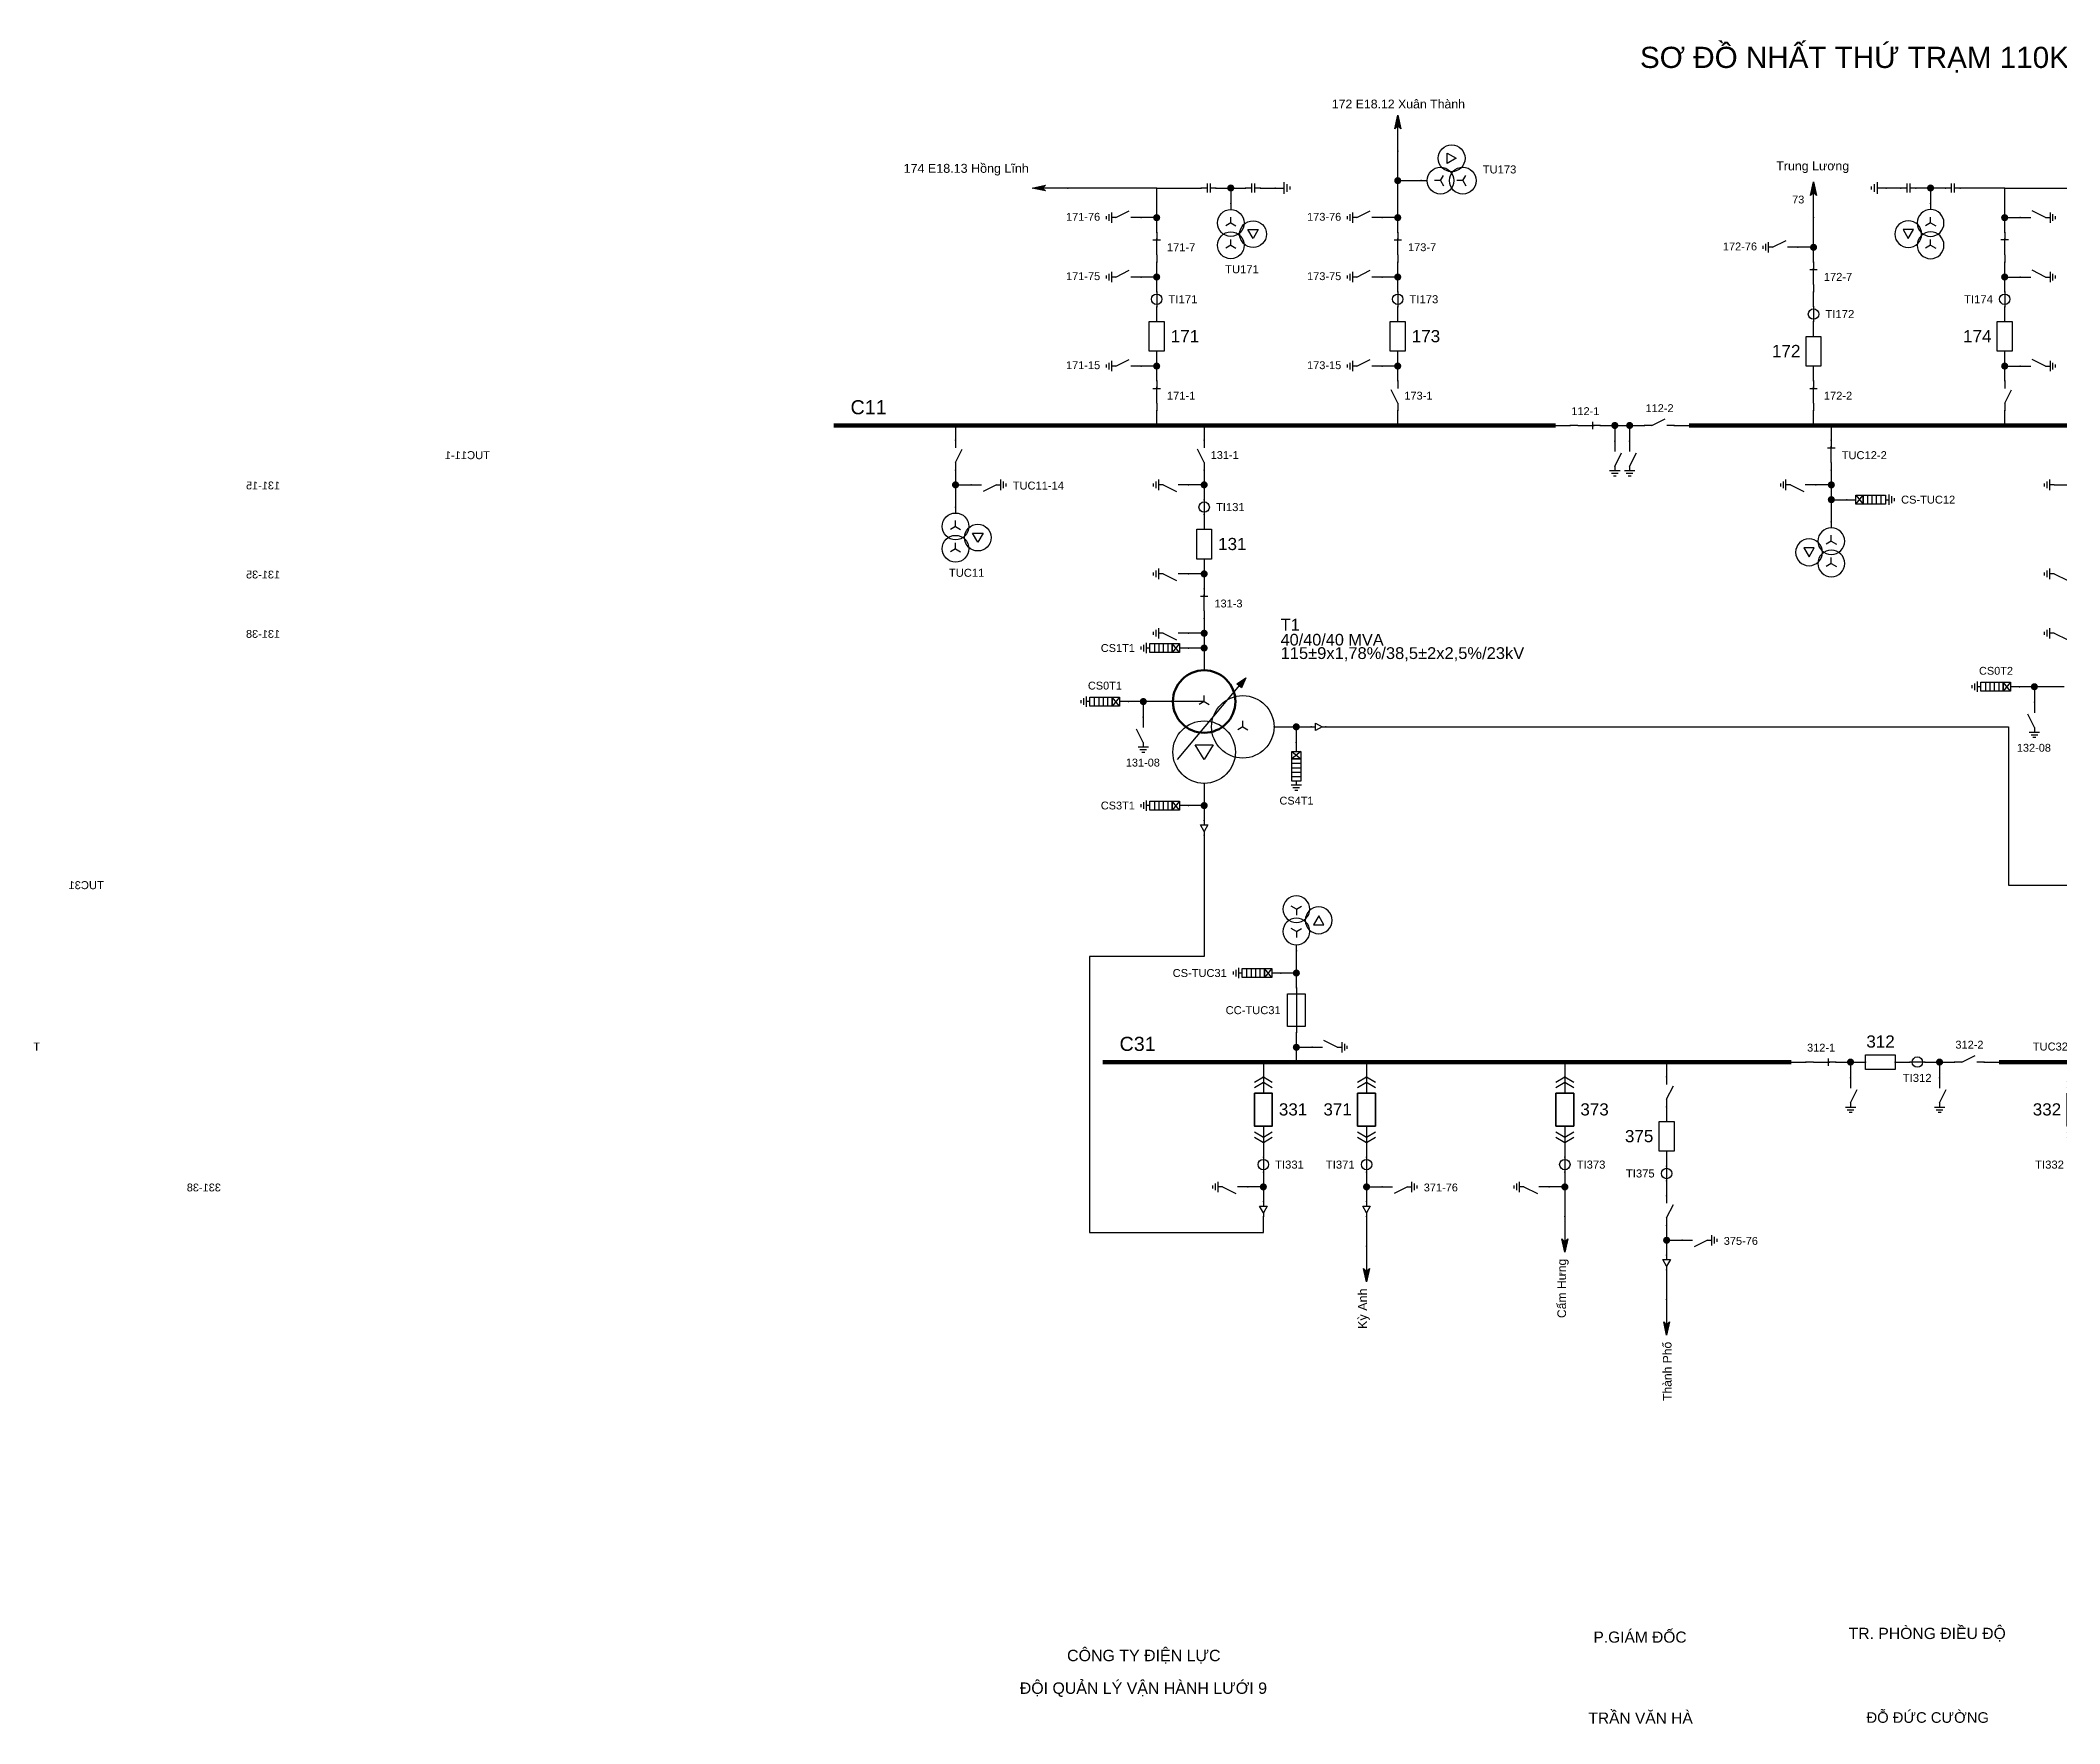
# Model space of a CAD drawing. Header units: millimetres. Extents: x -378 to 411, y 7 to 290.
# Drawn here: x -110.3 to 229.1, y 7.1 to 290 of the extents above; entities that cross this region are included whole.
import ezdxf

# ---------------------------------------------------------------- set-up
doc = ezdxf.new("R2010")
doc.units = ezdxf.units.MM
for name, color, linetype, lineweight in [('BUSBAR_110KV', 1, 'Continuous', 50), ('BUSBAR_35KV', 30, 'Continuous', 50), ('GROUND', 3, 'Continuous', 25), ('HV_110KV', 1, 'Continuous', 25), ('MV_22KV', 5, 'Continuous', 25), ('MV_35KV', 30, 'Continuous', 25)]:
    doc.layers.add(name, color=color, linetype=linetype, lineweight=lineweight)
doc.layers.add('SYM_PORTS', color=8, linetype='Continuous', plot=False)
doc.layers.add('TEXT', color=7, linetype='Continuous')
doc.styles.add('SLD_TEXT', font='arial.ttf')

# ---------------------------------------------------------------- blocks, each defined once
blk = doc.blocks.new('SYM_DISCONNECTOR_CLOSED')
at = {"lineweight": 25}
for points in [[(-0.625, 1.25), (0.625, 1.25)], [(0, 2.5), (0, 1.25)], [(0, -1.25), (0, 1.5)], [(0, -1.25), (0, -2.5)]]:
    blk.add_lwpolyline(points, dxfattribs=at)
at = {"layer": 'SYM_PORTS'}
for p in [(0, 2.5), (0, -2.5)]:
    blk.add_point(p, dxfattribs=at)
blk.add_attdef('DEVICE_CODE', (1.625, -0.5), '', height=2)
blk = doc.blocks.new('SYM_EARTHING_SWITCH_OPEN')
at = {"lineweight": 25}
for points in [[(0, -1.25), (-1.125, 1)], [(0, 3), (0, 1.25)], [(-0.875, -2), (0.875, -2)], [(-0.5625, -2.4375), (0.5625, -2.4375)], [(-0.25, -2.875), (0.25, -2.875)], [(0, -1.25), (0, -2)]]:
    blk.add_lwpolyline(points, dxfattribs=at)
at = {"layer": 'SYM_PORTS'}
blk.add_point((0, 3), dxfattribs=at)
blk.add_attdef('DEVICE_CODE', (1.875, 0), '', height=2)
blk = doc.blocks.new('SYM_CIRCUIT_BREAKER')
at = {"lineweight": 25}
blk.add_lwpolyline([(-1.25, 2.5), (1.25, 2.5), (1.25, -2.5), (-1.25, -2.5)], close=True, dxfattribs=at)
at = {"layer": 'SYM_PORTS'}
for p in [(0, 2.5), (0, -2.5)]:
    blk.add_point(p, dxfattribs=at)
blk.add_attdef('DEVICE_CODE', (2.25, -0.5), '', height=2)
at = {"flags": 1}
blk.add_attdef('RATING', (2.25, -3.5), '', height=2, dxfattribs=at)
blk = doc.blocks.new('SYM_CURRENT_TRANSFORMER')
at = {"lineweight": 25}
blk.add_lwpolyline([(0, 1.25), (0, -1.25)], dxfattribs=at)
blk.add_circle((0, 0), 0.875, dxfattribs=at)
at = {"layer": 'SYM_PORTS'}
for p in [(0, 1.25), (0, -1.25)]:
    blk.add_point(p, dxfattribs=at)
blk.add_attdef('DEVICE_CODE', (1.875, -1.75), '', height=2)
at = {"flags": 1}
blk.add_attdef('RATIO', (1.875, -4.75), '', height=2, dxfattribs=at)
blk = doc.blocks.new('SYM_COUPLING_CAPACITOR')
at = {"lineweight": 25}
for points in [[(-0.75, 0.25), (0.75, 0.25)], [(0, 1.25), (0, 0.25)], [(-0.75, -0.25), (0.75, -0.25)], [(0, -0.25), (0, -1.25)]]:
    blk.add_lwpolyline(points, dxfattribs=at)
at = {"layer": 'SYM_PORTS'}
for p in [(0, 1.25), (0, -1.25)]:
    blk.add_point(p, dxfattribs=at)
blk.add_attdef('DEVICE_CODE', (1.75, -1.75), '', height=2)
blk = doc.blocks.new('SYM_VOLTAGE_TRANSFORMER')
at = {"lineweight": 25}
for points in [[(0, 4.625), (0, 3.625)], [(0, 1.375), (-0.8625, 0.875)], [(0, 1.375), (0, 2.375)], [(0, 1.375), (0.8625, 0.875)], [(0, -2.375), (-0.8625, -2.875)], [(0, -2.375), (0, -1.375)], [(0, -2.375), (0.8625, -2.875)]]:
    blk.add_lwpolyline(points, dxfattribs=at)
blk.add_lwpolyline([(2.875, 0.25), (4.625, 0.25), (3.75, -1.25)], close=True, dxfattribs=at)
for centre in [(0, 1.375), (3.75, -0.5), (0, -2.375)]:
    blk.add_circle(centre, 2.25, dxfattribs=at)
at = {"layer": 'SYM_PORTS'}
blk.add_point((0, 4.625), dxfattribs=at)
blk.add_attdef('DEVICE_CODE', (7, 1.625), '', height=2)
at = {"flags": 1}
blk.add_attdef('RATIO', (7, -1.375), '', height=2, dxfattribs=at)
blk = doc.blocks.new('SYM_GROUND_SYMBOL')
at = {"lineweight": 25}
for points in [[(0, 1.25), (0, -0.25)], [(-1, -0.25), (1, -0.25)], [(-0.625, -0.75), (0.625, -0.75)], [(-0.25, -1.25), (0.25, -1.25)]]:
    blk.add_lwpolyline(points, dxfattribs=at)
at = {"layer": 'SYM_PORTS'}
blk.add_point((0, 1.25), dxfattribs=at)
blk = doc.blocks.new('SYM_LINE_FEEDER_ARROW')
blk.add_hatch(color=7).paths.add_polyline_path([(0, -3), (-0.5, -0.75), (0, -1.25), (0.5, -0.75)])
at = {"lineweight": 25}
blk.add_lwpolyline([(0, 3), (0, -1.25)], dxfattribs=at)
blk.add_lwpolyline([(0, -3), (-0.5, -0.75), (0, -1.25), (0.5, -0.75)], close=True, dxfattribs=at)
at = {"layer": 'SYM_PORTS'}
blk.add_point((0, 3), dxfattribs=at)
blk.add_attdef('LINE_NAME', (1.5, 0), '', height=2)
blk = doc.blocks.new('SYM_DISCONNECTOR_OPEN')
at = {"lineweight": 25}
for points in [[(0, -1.25), (-1.125, 1)], [(0, 2.5), (0, 1.25)], [(0, -1.25), (0, -2.5)]]:
    blk.add_lwpolyline(points, dxfattribs=at)
at = {"layer": 'SYM_PORTS'}
for p in [(0, 2.5), (0, -2.5)]:
    blk.add_point(p, dxfattribs=at)
blk.add_attdef('DEVICE_CODE', (1, -0.5), '', height=2)
blk = doc.blocks.new('SYM_SURGE_ARRESTER')
at = {"lineweight": 25}
for points in [[(0, 4), (0, 2.5)], [(-0.75, 2.5), (0.75, 1.25)], [(0.75, 2.5), (-0.75, 1.25)], [(-0.75, 0.5), (0.75, 0.5)], [(-0.875, -3.125), (0.875, -3.125)], [(-0.75, -0.25), (0.75, -0.25)], [(-0.75, -1), (0.75, -1)], [(-0.75, -1.75), (0.75, -1.75)], [(0, -2.5), (0, -3.125)], [(-0.5625, -3.5625), (0.5625, -3.5625)], [(-0.25, -4), (0.25, -4)]]:
    blk.add_lwpolyline(points, dxfattribs=at)
for points in [[(-0.75, 2.5), (0.75, 2.5), (0.75, 1.25), (-0.75, 1.25)], [(-0.75, 1.25), (0.75, 1.25), (0.75, -2.5), (-0.75, -2.5)]]:
    blk.add_lwpolyline(points, close=True, dxfattribs=at)
at = {"layer": 'SYM_PORTS'}
blk.add_point((0, 4), dxfattribs=at)
blk.add_attdef('DEVICE_CODE', (1.875, 1), '', height=2)
blk = doc.blocks.new('SYM_TRANSFORMER_3W')
blk.add_hatch(color=7).paths.add_polyline_path([(3.75, 8.25), (3.0125, 6.575), (2.2375, 7.225)])
at = {"lineweight": 25}
for points in [[(-7.75, -5.5), (3.0125, 7.35)], [(-3.25, 4.25), (-8.5, 4.25)], [(-3.25, 4.25), (-4.1125, 3.75)], [(-3.25, 4.25), (-3.25, 5.25)], [(-3.25, 4.25), (-2.3875, 3.75)], [(3.25, 0), (2.3875, -0.5)], [(3.25, 0), (3.25, 1)], [(3.25, 0), (4.1125, -0.5)]]:
    blk.add_lwpolyline(points, dxfattribs=at)
for points in [[(3.75, 8.25), (3.0125, 6.575), (2.2375, 7.225)], [(-4.75, -3), (-1.75, -3), (-3.25, -5.5)]]:
    blk.add_lwpolyline(points, close=True, dxfattribs=at)
at = {"lineweight": 50}
blk.add_circle((-3.25, 4.25), 5.25, dxfattribs=at)
at = {"lineweight": 25}
for centre in [(3.25, 0), (-3.25, -4.25)]:
    blk.add_circle(centre, 5.25, dxfattribs=at)
at = {"layer": 'SYM_PORTS'}
for p in [(-3.25, 9.5), (-8.5, 4.25), (8.5, 0), (-3.25, -9.5)]:
    blk.add_point(p, dxfattribs=at)
blk.add_attdef('DEVICE_CODE', (9.5, 6.5), '', height=2)
at = {"flags": 1}
for tag, p in [('POWER', (9.5, 3.5)), ('VOLTAGE_RATIO', (9.5, 0.5))]:
    blk.add_attdef(tag, p, '', height=2, dxfattribs=at)
blk = doc.blocks.new('SYM_CABLE_TERMINATION')
at = {"lineweight": 25}
blk.add_lwpolyline([(-0.625, 0.5), (0.625, 0.5), (0, -0.625)], close=True, dxfattribs=at)
for points in [[(0, 1.25), (0, 0.5)], [(0, -0.625), (0, -1.25)]]:
    blk.add_lwpolyline(points, dxfattribs=at)
at = {"layer": 'SYM_PORTS'}
for p in [(0, 1.25), (0, -1.25)]:
    blk.add_point(p, dxfattribs=at)
blk = doc.blocks.new('SYM_EARTHING_SWITCH_CLOSED')
at = {"lineweight": 25}
for points in [[(0, -1.25), (0, 1.5)], [(-0.875, -2), (0.875, -2)], [(-0.5625, -2.4375), (0.5625, -2.4375)], [(-0.25, -2.875), (0.25, -2.875)], [(0, -1.25), (0, -2)]]:
    blk.add_lwpolyline(points, dxfattribs=at)
blk.add_attdef('DEVICE_CODE', (1.875, 0), '', height=2)
blk = doc.blocks.new('SYM_DRAWOUT_BREAKER')
at = {"lineweight": 25}
for points in [[(-1.5, 4.625), (0, 5.5), (1.5, 4.625)], [(-1.5, 3.75), (0, 4.625), (1.5, 3.75)], [(0, 5.5), (0, 2.75)], [(0, -2.75), (0, -5.5)], [(-1.5, -3.75), (0, -4.625), (1.5, -3.75)], [(-1.5, -4.625), (0, -5.5), (1.5, -4.625)]]:
    blk.add_lwpolyline(points, dxfattribs=at)
at = {"lineweight": 35}
blk.add_lwpolyline([(-1.5, 2.75), (1.5, 2.75), (1.5, -2.75), (-1.5, -2.75)], close=True, dxfattribs=at)
at = {"layer": 'SYM_PORTS'}
for p in [(0, 5.5), (0, -5.5)]:
    blk.add_point(p, dxfattribs=at)
blk.add_attdef('DEVICE_CODE', (2.5, 2.5), '', height=2)
at = {"flags": 1}
blk.add_attdef('RATING', (2.5, -0.5), '', height=2, dxfattribs=at)
blk = doc.blocks.new('SYM_FUSE_DISCONNECTOR')
at = {"lineweight": 25}
blk.add_lwpolyline([(0, 3.75), (0, -3.75)], dxfattribs=at)
blk.add_lwpolyline([(-1.5, 2.75), (1.5, 2.75), (1.5, -2.75), (-1.5, -2.75)], close=True, dxfattribs=at)
at = {"layer": 'SYM_PORTS'}
for p in [(0, 3.75), (0, -3.75)]:
    blk.add_point(p, dxfattribs=at)
blk.add_attdef('DEVICE_CODE', (2.5, 0.75), '', height=2)
at = {"flags": 1}
blk.add_attdef('RATING', (2.5, -2.25), '', height=2, dxfattribs=at)

msp = doc.modelspace()

# ---------------------------------------------------------------- hatches: boundary and pattern name
at = {"layer": 'HV_110KV'}
h = msp.add_hatch(color=7, dxfattribs=at)
edge = h.paths.add_edge_path()
edge.add_arc((89.76, 265.16), 0.6, 0, 360)
h = msp.add_hatch(color=7, dxfattribs=at)
edge = h.paths.add_edge_path()
edge.add_arc((117.82, 266.4), 0.6, 0, 360)
h = msp.add_hatch(color=7, dxfattribs=at)
edge = h.paths.add_edge_path()
edge.add_arc((207.38, 265.16), 0.6, 0, 360)
h = msp.add_hatch(color=7, dxfattribs=at)
edge = h.paths.add_edge_path()
edge.add_arc((77.3, 260.18), 0.6, 0, 360)
h = msp.add_hatch(color=7, dxfattribs=at)
edge = h.paths.add_edge_path()
edge.add_arc((117.82, 260.18), 0.6, 0, 360)
h = msp.add_hatch(color=7, dxfattribs=at)
edge = h.paths.add_edge_path()
edge.add_arc((219.84, 260.18), 0.6, 0, 360)
h = msp.add_hatch(color=7, dxfattribs=at)
edge = h.paths.add_edge_path()
edge.add_arc((187.71, 255.2), 0.6, 0, 360)
h = msp.add_hatch(color=7, dxfattribs=at)
edge = h.paths.add_edge_path()
edge.add_arc((77.3, 250.2), 0.6, 0, 360)
h = msp.add_hatch(color=7, dxfattribs=at)
edge = h.paths.add_edge_path()
edge.add_arc((117.82, 250.2), 0.6, 0, 360)
h = msp.add_hatch(color=7, dxfattribs=at)
edge = h.paths.add_edge_path()
edge.add_arc((219.84, 250.2), 0.6, 0, 360)
h = msp.add_hatch(color=7, dxfattribs=at)
edge = h.paths.add_edge_path()
edge.add_arc((77.3, 235.23), 0.6, 0, 360)
h = msp.add_hatch(color=7, dxfattribs=at)
edge = h.paths.add_edge_path()
edge.add_arc((117.82, 235.23), 0.6, 0, 360)
h = msp.add_hatch(color=7, dxfattribs=at)
edge = h.paths.add_edge_path()
edge.add_arc((219.84, 235.23), 0.6, 0, 360)
h = msp.add_hatch(color=7, dxfattribs=at)
edge = h.paths.add_edge_path()
edge.add_arc((154.31, 225.25), 0.6, 0, 360)
h = msp.add_hatch(color=7, dxfattribs=at)
edge = h.paths.add_edge_path()
edge.add_arc((156.8, 225.25), 0.6, 0, 360)
h = msp.add_hatch(color=7, dxfattribs=at)
edge = h.paths.add_edge_path()
edge.add_arc((43.49, 215.27), 0.6, 0, 360)
h = msp.add_hatch(color=7, dxfattribs=at)
edge = h.paths.add_edge_path()
edge.add_arc((85.28, 215.27), 0.6, 0, 360)
h = msp.add_hatch(color=7, dxfattribs=at)
edge = h.paths.add_edge_path()
edge.add_arc((190.7, 215.27), 0.6, 0, 360)
h = msp.add_hatch(color=7, dxfattribs=at)
edge = h.paths.add_edge_path()
edge.add_arc((190.7, 212.78), 0.6, 0, 360)
h = msp.add_hatch(color=7, dxfattribs=at)
edge = h.paths.add_edge_path()
edge.add_arc((85.28, 200.31), 0.6, 0, 360)
h = msp.add_hatch(color=7, dxfattribs=at)
edge = h.paths.add_edge_path()
edge.add_arc((85.28, 190.33), 0.6, 0, 360)
h = msp.add_hatch(color=7, dxfattribs=at)
edge = h.paths.add_edge_path()
edge.add_arc((85.28, 187.84), 0.6, 0, 360)
h = msp.add_hatch(color=7, dxfattribs=at)
edge = h.paths.add_edge_path()
edge.add_arc((224.83, 181.34), 0.6, 0, 360)
h = msp.add_hatch(color=7, dxfattribs=at)
edge = h.paths.add_edge_path()
edge.add_arc((75.05, 178.85), 0.6, 0, 360)
at = {"layer": 'MV_22KV'}
h = msp.add_hatch(color=7, dxfattribs=at)
edge = h.paths.add_edge_path()
edge.add_arc((100.76, 174.6), 0.6, 0, 360)
at = {"layer": 'MV_35KV'}
h = msp.add_hatch(color=7, dxfattribs=at)
edge = h.paths.add_edge_path()
edge.add_arc((85.28, 161.37), 0.6, 0, 360)
h = msp.add_hatch(color=7, dxfattribs=at)
edge = h.paths.add_edge_path()
edge.add_arc((100.78, 133.22), 0.6, 0, 360)
h = msp.add_hatch(color=7, dxfattribs=at)
edge = h.paths.add_edge_path()
edge.add_arc((100.78, 120.74), 0.6, 0, 360)
h = msp.add_hatch(color=7, dxfattribs=at)
edge = h.paths.add_edge_path()
edge.add_arc((193.93, 118.25), 0.6, 0, 360)
h = msp.add_hatch(color=7, dxfattribs=at)
edge = h.paths.add_edge_path()
edge.add_arc((208.89, 118.25), 0.6, 0, 360)
h = msp.add_hatch(color=7, dxfattribs=at)
edge = h.paths.add_edge_path()
edge.add_arc((95.23, 97.28), 0.6, 0, 360)
h = msp.add_hatch(color=7, dxfattribs=at)
edge = h.paths.add_edge_path()
edge.add_arc((112.58, 97.28), 0.6, 0, 360)
h = msp.add_hatch(color=7, dxfattribs=at)
edge = h.paths.add_edge_path()
edge.add_arc((145.91, 97.28), 0.6, 0, 360)
h = msp.add_hatch(color=7, dxfattribs=at)
edge = h.paths.add_edge_path()
edge.add_arc((163.02, 88.31), 0.6, 0, 360)

# ---------------------------------------------------------------- linework, layer by layer
at = {"layer": 'BUSBAR_110KV', "const_width": 0.709}
for points in [[(22.99, 225.25), (144.34, 225.25)], [(166.78, 225.25), (312.74, 225.25)]]:
    msp.add_lwpolyline(points, dxfattribs=at)
at = {"layer": 'BUSBAR_35KV', "const_width": 0.709}
for points in [[(68.22, 118.25), (183.95, 118.25)], [(218.87, 118.25), (312.11, 118.25)]]:
    msp.add_lwpolyline(points, dxfattribs=at)
at = {"layer": 'GROUND'}
for points in [[(94.75, 265.16), (97.24, 265.16)], [(202.39, 265.16), (199.9, 265.16)]]:
    msp.add_lwpolyline(points, dxfattribs=at)
at = {"layer": 'HV_110KV'}
for points in [[(117.82, 266.4), (117.82, 271.38)], [(77.3, 265.16), (62.36, 265.16)], [(77.3, 260.18), (77.3, 265.16)], [(77.3, 265.16), (84.77, 265.16)], [(87.27, 265.16), (89.76, 265.16)], [(89.76, 265.16), (89.76, 262.53)], [(89.76, 265.16), (92.25, 265.16)], [(117.82, 260.18), (117.82, 266.4)], [(117.82, 266.4), (121.76, 266.4)], [(207.38, 265.16), (204.89, 265.16)], [(209.87, 265.16), (207.38, 265.16)], [(207.38, 265.16), (207.38, 262.53)], [(219.84, 265.16), (212.37, 265.16)], [(219.84, 260.18), (219.84, 265.16)], [(219.84, 265.16), (234.77, 265.16)], [(77.3, 260.18), (74.68, 260.18)], [(77.3, 257.69), (77.3, 260.18)], [(117.82, 260.18), (115.2, 260.18)], [(117.82, 257.69), (117.82, 260.18)], [(187.71, 255.2), (187.71, 260.18)], [(219.84, 257.69), (219.84, 260.18)], [(219.84, 260.18), (222.46, 260.18)], [(187.71, 255.2), (185.09, 255.2)], [(187.71, 252.71), (187.71, 255.2)], [(77.3, 250.2), (77.3, 252.69)], [(117.82, 250.2), (117.82, 252.69)], [(219.84, 250.2), (219.84, 252.69)], [(77.3, 250.2), (74.68, 250.2)], [(77.3, 247.71), (77.3, 250.2)], [(117.82, 250.2), (115.2, 250.2)], [(117.82, 247.71), (117.82, 250.2)], [(219.84, 247.71), (219.84, 250.2)], [(219.84, 250.2), (222.46, 250.2)], [(77.3, 242.72), (77.3, 245.21)], [(117.82, 242.72), (117.82, 245.21)], [(187.71, 245.22), (187.71, 247.71)], [(219.84, 242.72), (219.84, 245.21)], [(187.71, 240.23), (187.71, 242.72)], [(77.3, 235.23), (77.3, 237.72)], [(117.82, 235.23), (117.82, 237.72)], [(219.84, 235.23), (219.84, 237.72)], [(77.3, 235.23), (74.68, 235.23)], [(77.3, 232.74), (77.3, 235.23)], [(117.82, 235.23), (115.2, 235.23)], [(117.82, 232.74), (117.82, 235.23)], [(187.71, 232.74), (187.71, 235.23)], [(219.84, 232.74), (219.84, 235.23)], [(219.84, 235.23), (222.46, 235.23)], [(77.3, 225.25), (77.3, 227.74)], [(117.82, 225.25), (117.82, 227.74)], [(187.71, 225.25), (187.71, 227.74)], [(219.84, 225.25), (219.84, 227.74)], [(43.49, 225.25), (43.49, 222.76)], [(85.28, 225.25), (85.28, 222.76)], [(144.34, 225.25), (146.83, 225.25)], [(151.83, 225.25), (154.31, 225.25)], [(154.31, 225.25), (154.31, 222.63)], [(154.31, 225.25), (156.8, 225.25)], [(156.8, 225.25), (156.8, 222.63)], [(156.8, 225.25), (159.29, 225.25)], [(164.29, 225.25), (166.78, 225.25)], [(190.7, 225.25), (190.7, 222.76)], [(43.49, 217.76), (43.49, 215.27)], [(85.28, 217.76), (85.28, 215.27)], [(190.7, 217.76), (190.7, 215.27)], [(43.49, 215.27), (46.12, 215.27)], [(43.49, 215.27), (43.49, 211.54)], [(85.28, 215.27), (82.66, 215.27)], [(85.28, 215.27), (85.28, 212.78)], [(190.7, 215.27), (188.08, 215.27)], [(190.7, 215.27), (190.7, 212.78)], [(190.7, 212.78), (193.32, 212.78)], [(190.7, 212.78), (190.7, 209.05)], [(85.28, 210.28), (85.28, 207.8)], [(85.28, 200.31), (82.66, 200.31)], [(85.28, 202.8), (85.28, 200.31)], [(85.28, 200.31), (85.28, 197.82)], [(85.28, 190.33), (82.66, 190.33)], [(85.28, 192.82), (85.28, 190.33)], [(85.28, 190.33), (85.28, 187.84)], [(85.28, 187.84), (82.66, 187.84)], [(85.28, 187.84), (85.28, 184.1)], [(224.83, 181.34), (222.34, 181.34)], [(229.81, 181.34), (224.83, 181.34)], [(224.83, 181.34), (224.83, 178.72)], [(75.05, 178.85), (72.56, 178.85)], [(80.03, 178.85), (75.05, 178.85)], [(75.05, 178.85), (75.05, 176.23)]]:
    msp.add_lwpolyline(points, dxfattribs=at)
at = {"layer": 'MV_22KV'}
msp.add_lwpolyline([(105.75, 174.6), (108.45, 174.6), (220.5, 174.6), (220.5, 148.01), (318, 148.01), (318, 98.51), (405, 98.51), (405, 220.01), (393, 220.01), (393, 222.42, -1), (393, 224.42), (393, 245.51), (397.5, 245.51), (397.5, 266.77), (383.05, 266.77), (380.35, 266.77)], format="xyb", dxfattribs=at)
for points in [[(97.03, 174.6), (100.76, 174.6)], [(100.76, 174.6), (100.76, 171.98)], [(100.76, 174.6), (103.25, 174.6)]]:
    msp.add_lwpolyline(points, dxfattribs=at)
at = {"layer": 'MV_35KV'}
for points in [[(85.28, 165.1), (85.28, 161.37)], [(85.28, 161.37), (82.66, 161.37)], [(85.28, 161.37), (85.28, 158.88)], [(85.28, 156.38), (85.28, 153.68), (85.28, 136.01), (66, 136.01), (66, 89.6), (95.23, 89.6), (95.23, 92.3)], [(100.78, 133.22), (100.78, 136.95)], [(100.78, 133.22), (98.16, 133.22)], [(100.78, 130.73), (100.78, 133.22)], [(100.78, 120.74), (100.78, 123.23)], [(100.78, 118.25), (100.78, 120.74)], [(100.78, 120.74), (103.41, 120.74)], [(95.23, 118.25), (95.23, 115.76)], [(112.58, 118.25), (112.58, 115.76)], [(145.91, 118.25), (145.91, 115.76)], [(163.02, 118.25), (163.02, 115.76)], [(183.95, 118.25), (186.44, 118.25)], [(191.44, 118.25), (193.93, 118.25)], [(193.93, 118.25), (193.93, 115.63)], [(193.93, 118.25), (196.42, 118.25)], [(201.42, 118.25), (203.91, 118.25)], [(206.41, 118.25), (208.89, 118.25)], [(208.89, 118.25), (208.89, 115.63)], [(208.89, 118.25), (211.38, 118.25)], [(216.38, 118.25), (218.87, 118.25)], [(163.02, 110.76), (163.02, 108.27)], [(95.23, 104.76), (95.23, 102.27)], [(112.58, 104.76), (112.58, 102.27)], [(145.91, 104.76), (145.91, 102.27)], [(163.02, 103.27), (163.02, 100.78)], [(95.23, 99.77), (95.23, 97.28)], [(112.58, 99.77), (112.58, 97.28)], [(145.91, 99.77), (145.91, 97.28)], [(95.23, 97.28), (92.61, 97.28)], [(95.23, 97.28), (95.23, 94.8)], [(112.58, 97.28), (115.21, 97.28)], [(112.58, 97.28), (112.58, 94.8)], [(145.91, 97.28), (143.29, 97.28)], [(145.91, 97.28), (145.91, 92.31)], [(163.02, 98.28), (163.02, 95.8)], [(112.58, 92.3), (112.58, 87.32)], [(163.02, 90.8), (163.02, 88.31)], [(163.02, 88.31), (165.64, 88.31)], [(163.02, 88.31), (163.02, 85.82)], [(163.02, 83.32), (163.02, 78.34)]]:
    msp.add_lwpolyline(points, dxfattribs=at)

# ---------------------------------------------------------------- block references
at = {"layer": 'GROUND'}
for name, p, rotation in [('SYM_COUPLING_CAPACITOR', (93.5, 265.16), 270), ('SYM_GROUND_SYMBOL', (98.49, 265.16), 90), ('SYM_GROUND_SYMBOL', (198.65, 265.16), 270)]:
    msp.add_blockref(name, p, dxfattribs=dict(at, rotation=rotation))
at = {"layer": 'HV_110KV'}
for name, p, rotation in [('SYM_LINE_FEEDER_ARROW', (117.82, 274.38), 180), ('SYM_LINE_FEEDER_ARROW', (59.36, 265.16), 270), ('SYM_COUPLING_CAPACITOR', (86.02, 265.16), 270), ('SYM_LINE_FEEDER_ARROW', (187.71, 263.18), 180), ('SYM_COUPLING_CAPACITOR', (203.64, 265.16), 270), ('SYM_COUPLING_CAPACITOR', (211.12, 265.16), 270)]:
    msp.add_blockref(name, p, dxfattribs=dict(at, rotation=rotation))
ref = msp.add_blockref('SYM_VOLTAGE_TRANSFORMER', (126.38, 266.4), dxfattribs=dict(at, rotation=90))
ref.add_attrib('DEVICE_CODE', 'TU173', (132.11, 267.61), dxfattribs={"layer": 'TEXT', "height": 1.346, "style": 'SLD_TEXT'})
at = {"layer": 'HV_110KV', "xscale": -1}
for name, p in [('SYM_VOLTAGE_TRANSFORMER', (207.38, 257.91)), ('SYM_DISCONNECTOR_CLOSED', (219.84, 255.19)), ('SYM_DISCONNECTOR_OPEN', (219.84, 230.24)), ('SYM_VOLTAGE_TRANSFORMER', (190.7, 204.43))]:
    msp.add_blockref(name, p, dxfattribs=at)
at = {"layer": 'HV_110KV'}
ref = msp.add_blockref('SYM_VOLTAGE_TRANSFORMER', (89.76, 257.91), dxfattribs=at)
ref.add_attrib('DEVICE_CODE', 'TU171', (88.81, 250.83), dxfattribs={"layer": 'TEXT', "height": 1.346, "style": 'SLD_TEXT'})
at = {"layer": 'HV_110KV', "xscale": -1}
for name, p, rotation in [('SYM_EARTHING_SWITCH_OPEN', (225.46, 260.18), 90), ('SYM_EARTHING_SWITCH_OPEN', (225.46, 250.2), 90), ('SYM_EARTHING_SWITCH_OPEN', (225.46, 235.23), 90), ('SYM_EARTHING_SWITCH_CLOSED', (229.43, 215.27), 270), ('SYM_EARTHING_SWITCH_OPEN', (185.08, 215.27), 270), ('SYM_EARTHING_SWITCH_OPEN', (229.43, 200.31), 270), ('SYM_EARTHING_SWITCH_OPEN', (229.43, 190.33), 270)]:
    msp.add_blockref(name, p, dxfattribs=dict(at, rotation=rotation))
at = {"layer": 'HV_110KV'}
ref = msp.add_blockref('SYM_EARTHING_SWITCH_OPEN', (71.68, 260.18), dxfattribs=dict(at, rotation=270))
ref.add_attrib('DEVICE_CODE', '171-76', (62.06, 259.66), dxfattribs={"layer": 'TEXT', "height": 1.321, "style": 'SLD_TEXT'})
ref = msp.add_blockref('SYM_EARTHING_SWITCH_OPEN', (112.2, 260.18), dxfattribs=dict(at, rotation=270))
ref.add_attrib('DEVICE_CODE', '173-76', (102.58, 259.66), dxfattribs={"layer": 'TEXT', "height": 1.321, "style": 'SLD_TEXT'})
ref = msp.add_blockref('SYM_DISCONNECTOR_CLOSED', (77.3, 255.19), dxfattribs=at)
ref.add_attrib('DEVICE_CODE', '171-7', (79.03, 254.54), dxfattribs={"layer": 'TEXT', "height": 1.334, "style": 'SLD_TEXT'})
ref = msp.add_blockref('SYM_DISCONNECTOR_CLOSED', (117.82, 255.19), dxfattribs=at)
ref.add_attrib('DEVICE_CODE', '173-7', (119.55, 254.55), dxfattribs={"layer": 'TEXT', "height": 1.323, "style": 'SLD_TEXT'})
ref = msp.add_blockref('SYM_EARTHING_SWITCH_OPEN', (182.09, 255.2), dxfattribs=dict(at, rotation=270))
ref.add_attrib('DEVICE_CODE', '172-76', (172.47, 254.68), dxfattribs={"layer": 'TEXT', "height": 1.321, "style": 'SLD_TEXT'})
ref = msp.add_blockref('SYM_EARTHING_SWITCH_OPEN', (71.68, 250.2), dxfattribs=dict(at, rotation=270))
ref.add_attrib('DEVICE_CODE', '171-75', (62.06, 249.68), dxfattribs={"layer": 'TEXT', "height": 1.321, "style": 'SLD_TEXT'})
ref = msp.add_blockref('SYM_EARTHING_SWITCH_OPEN', (112.2, 250.2), dxfattribs=dict(at, rotation=270))
ref.add_attrib('DEVICE_CODE', '173-75', (102.58, 249.68), dxfattribs={"layer": 'TEXT', "height": 1.321, "style": 'SLD_TEXT'})
ref = msp.add_blockref('SYM_DISCONNECTOR_CLOSED', (187.71, 250.21), dxfattribs=at)
ref.add_attrib('DEVICE_CODE', '172-7', (189.44, 249.56), dxfattribs={"layer": 'TEXT', "height": 1.334, "style": 'SLD_TEXT'})
ref = msp.add_blockref('SYM_CURRENT_TRANSFORMER', (77.3, 246.46), dxfattribs=at)
ref.add_attrib('DEVICE_CODE', 'TI171', (79.28, 245.78), dxfattribs={"layer": 'TEXT', "height": 1.365, "style": 'SLD_TEXT'})
ref = msp.add_blockref('SYM_CURRENT_TRANSFORMER', (117.82, 246.46), dxfattribs=at)
ref.add_attrib('DEVICE_CODE', 'TI173', (119.8, 245.79), dxfattribs={"layer": 'TEXT', "height": 1.354, "style": 'SLD_TEXT'})
ref = msp.add_blockref('SYM_CURRENT_TRANSFORMER', (187.71, 243.97), dxfattribs=at)
ref.add_attrib('DEVICE_CODE', 'TI172', (189.69, 243.29), dxfattribs={"layer": 'TEXT', "height": 1.365, "style": 'SLD_TEXT'})
ref = msp.add_blockref('SYM_CURRENT_TRANSFORMER', (219.84, 246.46), dxfattribs=at)
ref.add_attrib('DEVICE_CODE', 'TI174', (212.99, 245.78), dxfattribs={"layer": 'TEXT', "height": 1.365, "style": 'SLD_TEXT'})
ref = msp.add_blockref('SYM_CIRCUIT_BREAKER', (77.3, 240.22), dxfattribs=at)
ref.add_attrib('DEVICE_CODE', '171', (79.65, 239.22), dxfattribs={"layer": 'TEXT', "height": 2.063, "style": 'SLD_TEXT'})
ref = msp.add_blockref('SYM_CIRCUIT_BREAKER', (117.82, 240.22), dxfattribs=at)
ref.add_attrib('DEVICE_CODE', '173', (120.18, 239.24), dxfattribs={"layer": 'TEXT', "height": 2.046, "style": 'SLD_TEXT'})
ref = msp.add_blockref('SYM_CIRCUIT_BREAKER', (219.84, 240.22), dxfattribs=at)
ref.add_attrib('DEVICE_CODE', '174', (212.83, 239.22), dxfattribs={"layer": 'TEXT', "height": 2.063, "style": 'SLD_TEXT'})
ref = msp.add_blockref('SYM_CIRCUIT_BREAKER', (187.71, 237.73), dxfattribs=at)
ref.add_attrib('DEVICE_CODE', '172', (180.71, 236.73), dxfattribs={"layer": 'TEXT', "height": 2.063, "style": 'SLD_TEXT'})
ref = msp.add_blockref('SYM_EARTHING_SWITCH_OPEN', (71.68, 235.23), dxfattribs=dict(at, rotation=270))
ref.add_attrib('DEVICE_CODE', '171-15', (62.06, 234.72), dxfattribs={"layer": 'TEXT', "height": 1.321, "style": 'SLD_TEXT'})
ref = msp.add_blockref('SYM_EARTHING_SWITCH_OPEN', (112.2, 235.23), dxfattribs=dict(at, rotation=270))
ref.add_attrib('DEVICE_CODE', '173-15', (102.58, 234.72), dxfattribs={"layer": 'TEXT', "height": 1.321, "style": 'SLD_TEXT'})
ref = msp.add_blockref('SYM_DISCONNECTOR_CLOSED', (77.3, 230.24), dxfattribs=at)
ref.add_attrib('DEVICE_CODE', '171-1', (79.03, 229.59), dxfattribs={"layer": 'TEXT', "height": 1.334, "style": 'SLD_TEXT'})
ref = msp.add_blockref('SYM_DISCONNECTOR_OPEN', (117.82, 230.24), dxfattribs=at)
ref.add_attrib('DEVICE_CODE', '173-1', (118.93, 229.6), dxfattribs={"layer": 'TEXT', "height": 1.323, "style": 'SLD_TEXT'})
ref = msp.add_blockref('SYM_DISCONNECTOR_CLOSED', (187.71, 230.24), dxfattribs=at)
ref.add_attrib('DEVICE_CODE', '172-2', (189.44, 229.59), dxfattribs={"layer": 'TEXT', "height": 1.334, "style": 'SLD_TEXT'})
ref = msp.add_blockref('SYM_DISCONNECTOR_CLOSED', (149.33, 225.25), dxfattribs=dict(at, rotation=270))
ref.add_attrib('DEVICE_CODE', '112-1', (147, 227), dxfattribs={"layer": 'TEXT', "height": 1.32, "style": 'SLD_TEXT'})
ref = msp.add_blockref('SYM_DISCONNECTOR_OPEN', (161.79, 225.25), dxfattribs=dict(at, rotation=270))
ref.add_attrib('DEVICE_CODE', '112-2', (159.47, 227.5), dxfattribs={"layer": 'TEXT', "height": 1.32, "style": 'SLD_TEXT'})
ref = msp.add_blockref('SYM_EARTHING_SWITCH_OPEN', (156.8, 219.63), dxfattribs=dict(at, xscale=-1))
ref.add_attrib('DEVICE_CODE', '112-25', (159.75, 214.33), dxfattribs={"layer": 'TEXT', "extrusion": (0, 0, -1), "height": 1.318, "style": 'SLD_TEXT'})
ref = msp.add_blockref('SYM_EARTHING_SWITCH_OPEN', (154.31, 219.63), dxfattribs=dict(at, xscale=-1))
ref.add_attrib('DEVICE_CODE', '112-15', (151.62, 214.33), dxfattribs={"layer": 'TEXT', "extrusion": (0, 0, -1), "height": 1.318, "style": 'SLD_TEXT'})
ref = msp.add_blockref('SYM_DISCONNECTOR_OPEN', (43.49, 220.26), dxfattribs=dict(at, xscale=-1))
ref.add_attrib('DEVICE_CODE', 'TUC11-1', (34.76, 219.59), dxfattribs={"layer": 'TEXT', "extrusion": (0, 0, -1), "height": 1.341, "style": 'SLD_TEXT'})
ref = msp.add_blockref('SYM_DISCONNECTOR_OPEN', (85.28, 220.26), dxfattribs=at)
ref.add_attrib('DEVICE_CODE', '131-1', (86.38, 219.62), dxfattribs={"layer": 'TEXT', "height": 1.32, "style": 'SLD_TEXT'})
ref = msp.add_blockref('SYM_DISCONNECTOR_CLOSED', (190.7, 220.26), dxfattribs=at)
ref.add_attrib('DEVICE_CODE', 'TUC12-2', (192.43, 219.59), dxfattribs={"layer": 'TEXT', "height": 1.341, "style": 'SLD_TEXT'})
ref = msp.add_blockref('SYM_EARTHING_SWITCH_OPEN', (79.66, 215.27), dxfattribs=dict(at, xscale=-1, rotation=270))
ref.add_attrib('DEVICE_CODE', '131-15', (70.04, 214.51), dxfattribs={"layer": 'TEXT', "extrusion": (0, 0, -1), "height": 1.318, "style": 'SLD_TEXT'})
ref = msp.add_blockref('SYM_EARTHING_SWITCH_OPEN', (49.12, 215.27), dxfattribs=dict(at, rotation=90))
ref.add_attrib('DEVICE_CODE', 'TUC11-14', (53.1, 214.48), dxfattribs={"layer": 'TEXT', "height": 1.337, "style": 'SLD_TEXT'})
ref = msp.add_blockref('SYM_VOLTAGE_TRANSFORMER', (43.49, 206.91), dxfattribs=at)
ref.add_attrib('DEVICE_CODE', 'TUC11', (42.38, 199.82), dxfattribs={"layer": 'TEXT', "height": 1.342, "style": 'SLD_TEXT'})
ref = msp.add_blockref('SYM_CURRENT_TRANSFORMER', (85.28, 211.53), dxfattribs=at)
ref.add_attrib('DEVICE_CODE', 'TI131', (87.26, 210.86), dxfattribs={"layer": 'TEXT', "height": 1.351, "style": 'SLD_TEXT'})
ref = msp.add_blockref('SYM_SURGE_ARRESTER', (197.32, 212.78), dxfattribs=dict(at, rotation=90))
ref.add_attrib('DEVICE_CODE', 'CS-TUC12', (202.43, 212.12), dxfattribs={"layer": 'TEXT', "height": 1.331, "style": 'SLD_TEXT'})
ref = msp.add_blockref('SYM_CIRCUIT_BREAKER', (85.28, 205.3), dxfattribs=at)
ref.add_attrib('DEVICE_CODE', '131', (87.63, 204.31), dxfattribs={"layer": 'TEXT', "height": 2.046, "style": 'SLD_TEXT'})
ref = msp.add_blockref('SYM_EARTHING_SWITCH_OPEN', (79.66, 200.31), dxfattribs=dict(at, xscale=-1, rotation=270))
ref.add_attrib('DEVICE_CODE', '131-35', (70.04, 199.54), dxfattribs={"layer": 'TEXT', "extrusion": (0, 0, -1), "height": 1.318, "style": 'SLD_TEXT'})
ref = msp.add_blockref('SYM_DISCONNECTOR_CLOSED', (85.28, 195.32), dxfattribs=at)
ref.add_attrib('DEVICE_CODE', '131-3', (87.01, 194.67), dxfattribs={"layer": 'TEXT', "height": 1.32, "style": 'SLD_TEXT'})
ref = msp.add_blockref('SYM_EARTHING_SWITCH_OPEN', (79.66, 190.33), dxfattribs=dict(at, xscale=-1, rotation=270))
ref.add_attrib('DEVICE_CODE', '131-38', (70.04, 189.56), dxfattribs={"layer": 'TEXT', "extrusion": (0, 0, -1), "height": 1.318, "style": 'SLD_TEXT'})
ref = msp.add_blockref('SYM_TRANSFORMER_3W', (88.53, 174.6), dxfattribs=at)
ref.add_attrib('DEVICE_CODE', 'T1', (98.13, 190.78), dxfattribs={"layer": 'TEXT', "height": 1.984, "style": 'SLD_TEXT'})
ref = msp.add_blockref('SYM_SURGE_ARRESTER', (78.66, 187.84), dxfattribs=dict(at, rotation=270))
ref.add_attrib('DEVICE_CODE', 'CS1T1', (67.91, 187.19), dxfattribs={"layer": 'TEXT', "height": 1.316, "style": 'SLD_TEXT'})
ref = msp.add_blockref('SYM_SURGE_ARRESTER', (218.34, 181.34), dxfattribs=dict(at, rotation=270))
ref.add_attrib('DEVICE_CODE', 'CS0T2', (215.52, 183.36), dxfattribs={"layer": 'TEXT', "height": 1.316, "style": 'SLD_TEXT'})
ref = msp.add_blockref('SYM_SURGE_ARRESTER', (68.56, 178.85), dxfattribs=dict(at, rotation=270))
ref.add_attrib('DEVICE_CODE', 'CS0T1', (65.74, 180.87), dxfattribs={"layer": 'TEXT', "height": 1.316, "style": 'SLD_TEXT'})
ref = msp.add_blockref('SYM_EARTHING_SWITCH_OPEN', (224.83, 175.72), dxfattribs=at)
ref.add_attrib('DEVICE_CODE', '132-08', (221.88, 170.42), dxfattribs={"layer": 'TEXT', "height": 1.318, "style": 'SLD_TEXT'})
ref = msp.add_blockref('SYM_EARTHING_SWITCH_OPEN', (75.05, 173.23), dxfattribs=at)
ref.add_attrib('DEVICE_CODE', '131-08', (72.11, 167.93), dxfattribs={"layer": 'TEXT', "height": 1.318, "style": 'SLD_TEXT'})
at = {"layer": 'MV_22KV', "rotation": 90}
msp.add_blockref('SYM_CABLE_TERMINATION', (104.5, 174.6), dxfattribs=at)
at = {"layer": 'MV_22KV'}
ref = msp.add_blockref('SYM_SURGE_ARRESTER', (100.76, 167.98), dxfattribs=at)
ref.add_attrib('DEVICE_CODE', 'CS4T1', (97.94, 161.54), dxfattribs={"layer": 'TEXT', "height": 1.316, "style": 'SLD_TEXT'})
at = {"layer": 'MV_35KV'}
ref = msp.add_blockref('SYM_SURGE_ARRESTER', (78.66, 161.37), dxfattribs=dict(at, rotation=270))
ref.add_attrib('DEVICE_CODE', 'CS3T1', (67.91, 160.72), dxfattribs={"layer": 'TEXT', "height": 1.316, "style": 'SLD_TEXT'})
for name, p in [('SYM_CABLE_TERMINATION', (85.28, 157.63)), ('SYM_CABLE_TERMINATION', (95.23, 93.55)), ('SYM_CABLE_TERMINATION', (112.58, 93.55)), ('SYM_LINE_FEEDER_ARROW', (145.91, 89.31)), ('SYM_LINE_FEEDER_ARROW', (112.58, 84.32)), ('SYM_CABLE_TERMINATION', (163.02, 84.57)), ('SYM_LINE_FEEDER_ARROW', (163.02, 75.34))]:
    msp.add_blockref(name, p, dxfattribs=at)
ref = msp.add_blockref('SYM_VOLTAGE_TRANSFORMER', (100.78, 141.58), dxfattribs=dict(at, xscale=-1, rotation=180))
ref.add_attrib('DEVICE_CODE', 'TUC31', (99.67, 147.32), dxfattribs={"layer": 'TEXT', "extrusion": (0, 0, -1), "height": 1.342, "style": 'SLD_TEXT'})
ref = msp.add_blockref('SYM_SURGE_ARRESTER', (94.16, 133.22), dxfattribs=dict(at, rotation=270))
ref.add_attrib('DEVICE_CODE', 'CS-TUC31', (79.99, 132.56), dxfattribs={"layer": 'TEXT', "height": 1.331, "style": 'SLD_TEXT'})
ref = msp.add_blockref('SYM_FUSE_DISCONNECTOR', (100.78, 126.98), dxfattribs=at)
ref.add_attrib('DEVICE_CODE', 'CC-TUC31', (88.89, 126.31), dxfattribs={"layer": 'TEXT', "height": 1.34, "style": 'SLD_TEXT'})
ref = msp.add_blockref('SYM_CIRCUIT_BREAKER', (198.92, 118.25), dxfattribs=dict(at, rotation=270))
ref.add_attrib('DEVICE_CODE', '312', (196.59, 120.69), dxfattribs={"layer": 'TEXT', "height": 2.046, "style": 'SLD_TEXT'})
ref = msp.add_blockref('SYM_EARTHING_SWITCH_OPEN', (106.41, 120.74), dxfattribs=dict(at, xscale=-1, rotation=90))
ref.add_attrib('DEVICE_CODE', 'TUC31-14', (110.39, 120.2), dxfattribs={"layer": 'TEXT', "extrusion": (0, 0, -1), "height": 1.337, "style": 'SLD_TEXT'})
ref = msp.add_blockref('SYM_DISCONNECTOR_CLOSED', (188.94, 118.25), dxfattribs=dict(at, rotation=270))
ref.add_attrib('DEVICE_CODE', '312-1', (186.62, 120.02), dxfattribs={"layer": 'TEXT', "height": 1.32, "style": 'SLD_TEXT'})
ref = msp.add_blockref('SYM_CURRENT_TRANSFORMER', (205.16, 118.25), dxfattribs=dict(at, rotation=270))
ref.add_attrib('DEVICE_CODE', 'TI312', (202.72, 114.92), dxfattribs={"layer": 'TEXT', "height": 1.351, "style": 'SLD_TEXT'})
ref = msp.add_blockref('SYM_DISCONNECTOR_OPEN', (213.88, 118.25), dxfattribs=dict(at, rotation=270))
ref.add_attrib('DEVICE_CODE', '312-2', (211.56, 120.52), dxfattribs={"layer": 'TEXT', "height": 1.32, "style": 'SLD_TEXT'})
ref = msp.add_blockref('SYM_EARTHING_SWITCH_OPEN', (237.17, 120.74), dxfattribs=dict(at, rotation=270))
ref.add_attrib('DEVICE_CODE', 'TUC32-24', (224.56, 120.2), dxfattribs={"layer": 'TEXT', "height": 1.337, "style": 'SLD_TEXT'})
at = {"layer": 'MV_35KV', "xscale": -1}
for p in [(208.89, 112.63), (193.93, 112.63)]:
    msp.add_blockref('SYM_EARTHING_SWITCH_OPEN', p, dxfattribs=at)
at = {"layer": 'MV_35KV'}
ref = msp.add_blockref('SYM_DISCONNECTOR_OPEN', (163.02, 113.26), dxfattribs=dict(at, xscale=-1))
ref.add_attrib('DEVICE_CODE', '375-1', (157.27, 112.62), dxfattribs={"layer": 'TEXT', "extrusion": (0, 0, -1), "height": 1.323, "style": 'SLD_TEXT'})
ref = msp.add_blockref('SYM_DRAWOUT_BREAKER', (95.23, 110.26), dxfattribs=at)
ref.add_attrib('DEVICE_CODE', '331', (97.84, 109.28), dxfattribs={"layer": 'TEXT', "height": 2.046, "style": 'SLD_TEXT'})
ref = msp.add_blockref('SYM_DRAWOUT_BREAKER', (112.58, 110.26), dxfattribs=at)
ref.add_attrib('DEVICE_CODE', '371', (105.33, 109.28), dxfattribs={"layer": 'TEXT', "height": 2.046, "style": 'SLD_TEXT'})
ref = msp.add_blockref('SYM_DRAWOUT_BREAKER', (145.91, 110.26), dxfattribs=at)
ref.add_attrib('DEVICE_CODE', '373', (148.52, 109.28), dxfattribs={"layer": 'TEXT', "height": 2.046, "style": 'SLD_TEXT'})
ref = msp.add_blockref('SYM_DRAWOUT_BREAKER', (231.82, 110.26), dxfattribs=at)
ref.add_attrib('DEVICE_CODE', '332', (224.56, 109.28), dxfattribs={"layer": 'TEXT', "height": 2.046, "style": 'SLD_TEXT'})
ref = msp.add_blockref('SYM_CIRCUIT_BREAKER', (163.02, 105.77), dxfattribs=at)
ref.add_attrib('DEVICE_CODE', '375', (156.01, 104.79), dxfattribs={"layer": 'TEXT', "height": 2.046, "style": 'SLD_TEXT'})
ref = msp.add_blockref('SYM_CURRENT_TRANSFORMER', (95.23, 101.02), dxfattribs=at)
ref.add_attrib('DEVICE_CODE', 'TI331', (97.21, 100.35), dxfattribs={"layer": 'TEXT', "height": 1.351, "style": 'SLD_TEXT'})
ref = msp.add_blockref('SYM_CURRENT_TRANSFORMER', (112.58, 101.02), dxfattribs=at)
ref.add_attrib('DEVICE_CODE', 'TI371', (105.74, 100.35), dxfattribs={"layer": 'TEXT', "height": 1.354, "style": 'SLD_TEXT'})
ref = msp.add_blockref('SYM_CURRENT_TRANSFORMER', (145.91, 101.02), dxfattribs=at)
ref.add_attrib('DEVICE_CODE', 'TI373', (147.89, 100.35), dxfattribs={"layer": 'TEXT', "height": 1.354, "style": 'SLD_TEXT'})
ref = msp.add_blockref('SYM_CURRENT_TRANSFORMER', (231.82, 101.02), dxfattribs=at)
ref.add_attrib('DEVICE_CODE', 'TI332', (224.97, 100.35), dxfattribs={"layer": 'TEXT', "height": 1.351, "style": 'SLD_TEXT'})
ref = msp.add_blockref('SYM_CURRENT_TRANSFORMER', (163.02, 99.53), dxfattribs=at)
ref.add_attrib('DEVICE_CODE', 'TI375', (156.17, 98.86), dxfattribs={"layer": 'TEXT', "height": 1.354, "style": 'SLD_TEXT'})
ref = msp.add_blockref('SYM_DISCONNECTOR_OPEN', (163.02, 93.3), dxfattribs=dict(at, xscale=-1))
ref.add_attrib('DEVICE_CODE', '375-7', (157.27, 92.65), dxfattribs={"layer": 'TEXT', "extrusion": (0, 0, -1), "height": 1.323, "style": 'SLD_TEXT'})
ref = msp.add_blockref('SYM_EARTHING_SWITCH_OPEN', (140.29, 97.28), dxfattribs=dict(at, xscale=-1, rotation=270))
ref.add_attrib('DEVICE_CODE', '373-76', (130.67, 96.52), dxfattribs={"layer": 'TEXT', "extrusion": (0, 0, -1), "height": 1.321, "style": 'SLD_TEXT'})
ref = msp.add_blockref('SYM_EARTHING_SWITCH_OPEN', (89.61, 97.28), dxfattribs=dict(at, xscale=-1, rotation=270))
ref.add_attrib('DEVICE_CODE', '331-38', (79.99, 96.52), dxfattribs={"layer": 'TEXT', "extrusion": (0, 0, -1), "height": 1.318, "style": 'SLD_TEXT'})
ref = msp.add_blockref('SYM_EARTHING_SWITCH_OPEN', (118.21, 97.28), dxfattribs=dict(at, rotation=90))
ref.add_attrib('DEVICE_CODE', '371-76', (122.19, 96.52), dxfattribs={"layer": 'TEXT', "height": 1.321, "style": 'SLD_TEXT'})
ref = msp.add_blockref('SYM_EARTHING_SWITCH_OPEN', (168.64, 88.31), dxfattribs=dict(at, rotation=90))
ref.add_attrib('DEVICE_CODE', '375-76', (172.62, 87.54), dxfattribs={"layer": 'TEXT', "height": 1.321, "style": 'SLD_TEXT'})

# ---------------------------------------------------------------- texts
at = {"layer": 'TEXT', "attachment_point": 7, "style": 'SLD_TEXT'}
for s, insert, char_height in [('SƠ ĐỒ NHẤT THỨ TRẠM 110KV TRUNG LƯƠNG', (158.53, 284.55), 3.5621), ('172 E18.12 Xuân Thành', (106.74, 278.52), 1.4778), ('174 E18.13 Hồng Lĩnh', (34.76, 267.26), 1.5053), ('Trung Lương', (181.44, 267.68), 1.4923), ('73', (184.12, 262.55), 1.313), ('C11', (25.84, 227.1), 2.371), ('40/40/40 MVA', (98.13, 188.24), 1.9569), ('115±9x1,78%/38,5±2x2,5%/23kV', (98.13, 185.63), 1.9845), ('C31', (71.06, 120.1), 2.371), ('P.GIÁM ĐỐC', (150.72, 20.65), 1.867), ('TR. PHÒNG ĐIỀU ĐỘ', (193.61, 20.87), 1.891), ('CÔNG TY ĐIỆN LỰC', (62.24, 17.14), 1.9173), ('ĐỘI QUẢN LÝ VẬN HÀNH LƯỚI 9', (54.29, 11.55), 1.9136), ('TRẦN VĂN HÀ', (149.87, 7.07), 1.8679), ('ĐỖ ĐỨC CƯỜNG', (196.61, 7.18), 1.7776)]:
    msp.add_mtext(s, dxfattribs=dict(at, insert=insert, char_height=char_height))
at = {"layer": 'TEXT', "attachment_point": 7, "rotation": 90, "style": 'SLD_TEXT'}
for s, insert, char_height in [('Cẩm Hưng', (146.55, 75.23), 1.459), ('Kỳ Anh', (113.13, 73.4), 1.513), ('Thành Phố', (163.86, 61.31), 1.453)]:
    msp.add_mtext(s, dxfattribs=dict(at, insert=insert, char_height=char_height))

doc.saveas('drawing.dxf')
